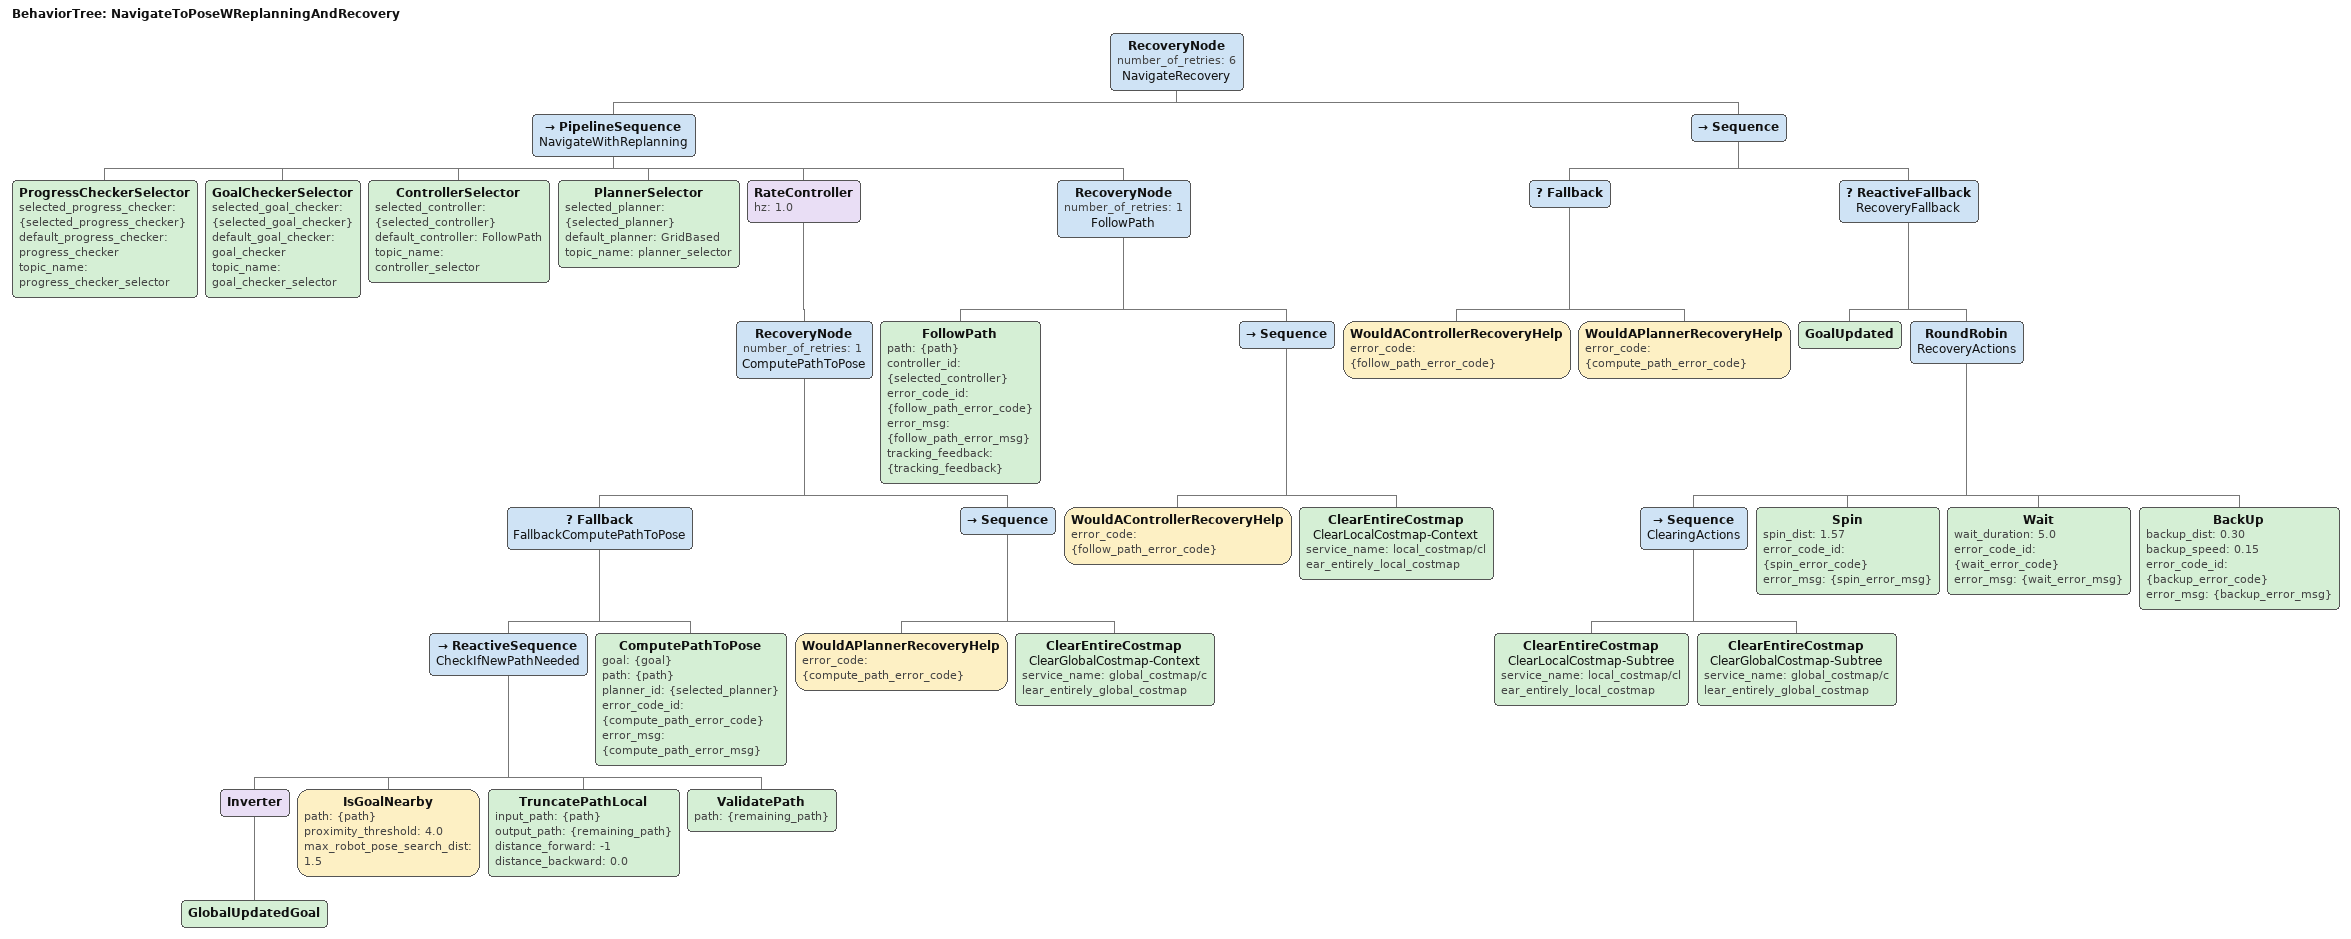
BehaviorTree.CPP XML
<root BTCPP_format="4" main_tree_to_execute="NavigateToPoseWReplanningAndRecovery">
    <BehaviorTree ID="NavigateToPoseWReplanningAndRecovery">
        <RecoveryNode number_of_retries="6" name="NavigateRecovery">
            <PipelineSequence name="NavigateWithReplanning">
                <ProgressCheckerSelector selected_progress_checker="{selected_progress_checker}" default_progress_checker="progress_checker" topic_name="progress_checker_selector"/>
                <GoalCheckerSelector selected_goal_checker="{selected_goal_checker}" default_goal_checker="goal_checker" topic_name="goal_checker_selector"/>
                <ControllerSelector selected_controller="{selected_controller}" default_controller="FollowPath" topic_name="controller_selector"/>
                <PlannerSelector selected_planner="{selected_planner}" default_planner="GridBased" topic_name="planner_selector"/>
                <RateController hz="1.0">
                    <RecoveryNode number_of_retries="1" name="ComputePathToPose">
                        <Fallback name="FallbackComputePathToPose">
                            <ReactiveSequence name="CheckIfNewPathNeeded">
                                <Inverter>
                                    <GlobalUpdatedGoal/>
                                </Inverter>
                                <IsGoalNearby path="{path}" proximity_threshold="4.0" max_robot_pose_search_dist="1.5"/>
                                <TruncatePathLocal input_path="{path}" output_path="{remaining_path}" distance_forward="-1" distance_backward="0.0" />
                                <ValidatePath path="{remaining_path}"/>
                            </ReactiveSequence>
                            <ComputePathToPose goal="{goal}" path="{path}" planner_id="{selected_planner}" error_code_id="{compute_path_error_code}" error_msg="{compute_path_error_msg}"/>
                        </Fallback>
                        <Sequence>
                            <WouldAPlannerRecoveryHelp error_code="{compute_path_error_code}"/>
                            <ClearEntireCostmap name="ClearGlobalCostmap-Context" service_name="global_costmap/clear_entirely_global_costmap"/>
                        </Sequence>
                    </RecoveryNode>
                </RateController>
                <RecoveryNode number_of_retries="1" name="FollowPath">
                    <FollowPath path="{path}" controller_id="{selected_controller}" error_code_id="{follow_path_error_code}" error_msg="{follow_path_error_msg}" tracking_feedback="{tracking_feedback}"/>
                    <Sequence>
                        <WouldAControllerRecoveryHelp error_code="{follow_path_error_code}"/>
                        <ClearEntireCostmap name="ClearLocalCostmap-Context" service_name="local_costmap/clear_entirely_local_costmap"/>
                    </Sequence>
                </RecoveryNode>
            </PipelineSequence>
            <Sequence>
                <Fallback>
                    <WouldAControllerRecoveryHelp error_code="{follow_path_error_code}"/>
                    <WouldAPlannerRecoveryHelp error_code="{compute_path_error_code}"/>
                </Fallback>
                <ReactiveFallback name="RecoveryFallback">
                    <GoalUpdated/>
                    <RoundRobin name="RecoveryActions">
                        <Sequence name="ClearingActions">
                        <ClearEntireCostmap name="ClearLocalCostmap-Subtree" service_name="local_costmap/clear_entirely_local_costmap"/>
                        <ClearEntireCostmap name="ClearGlobalCostmap-Subtree" service_name="global_costmap/clear_entirely_global_costmap"/>
                        </Sequence>
                        <Spin spin_dist="1.57" error_code_id="{spin_error_code}" error_msg="{spin_error_msg}"/>
                        <Wait wait_duration="5.0" error_code_id="{wait_error_code}" error_msg="{wait_error_msg}"/>
                        <BackUp backup_dist="0.30" backup_speed="0.15" error_code_id="{backup_error_code}" error_msg="{backup_error_msg}"/>
                    </RoundRobin>
                </ReactiveFallback>
            </Sequence>
        </RecoveryNode>
    </BehaviorTree>
</root>
